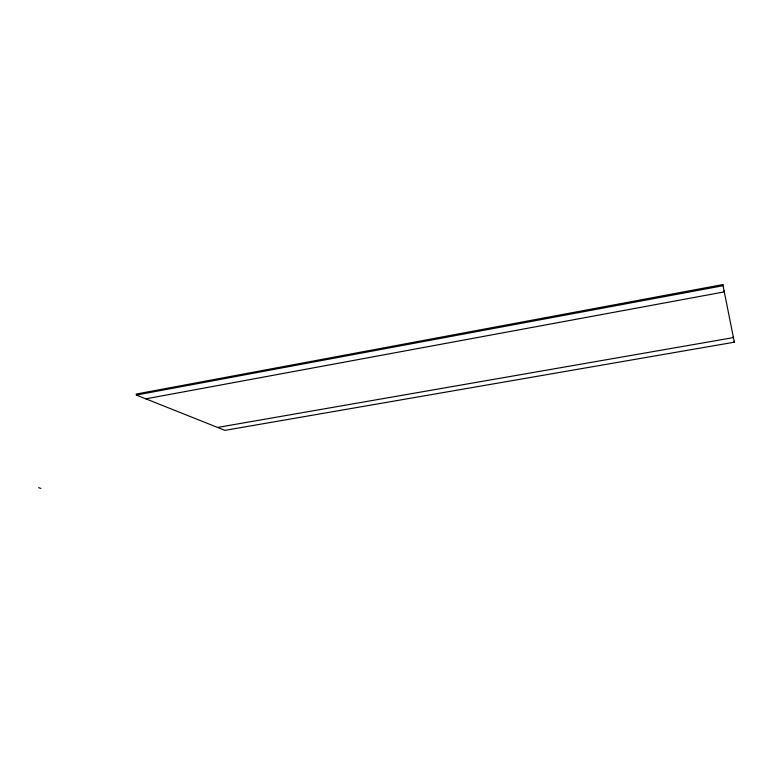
<?xml version="1.0" encoding="UTF-8"?>
<svg xmlns="http://www.w3.org/2000/svg" width="773" height="773" viewBox="0 0 773 773"><rect width="100%" height="100%" fill="white"/><g stroke="black" fill="none" stroke-linecap="round" stroke-linejoin="round"><path stroke-width="1.16" d="M734.35 342.188L722.832 284.57L136.28 394.037L136.348 395.051L224.904 430.358L734.35 342.188L734.176 341.202M136.348 395.051L723.026 285.72L722.832 284.57M145.855 398.839L724.262 291.894L724.069 290.764M217.58 427.44L733.432 337.608L733.258 336.603M38.65 487.676L40.863 488.43"/></g></svg>
